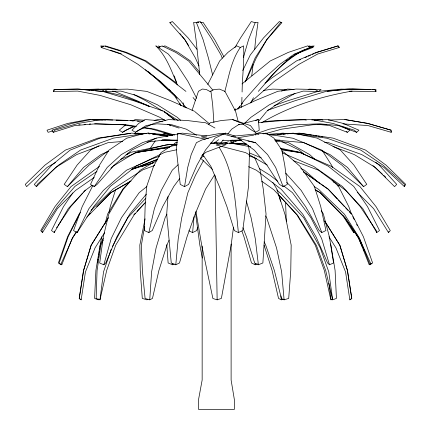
<?xml version="1.0" encoding="UTF-8"?>
<svg xmlns="http://www.w3.org/2000/svg" width="431" height="431" viewBox="0 0 431 431"><rect width="100%" height="100%" fill="white"/><g stroke="black" fill="none" stroke-linecap="round" stroke-linejoin="round"><path stroke-width="0.65" d="M349.509 91.189L375.951 91.528L375.956 89.519L371.985 89.449M241.667 107.362L241.947 97.271M242.103 91.992C242.281 76.594 244.447 61.31 243.585 45.901L240.309 47.485C231.194 60.405 228.845 76.686 224.777 91.674M144.595 226.431L141.341 245.444L142.381 270.609L145.096 298.516L149.746 299.825L151.593 271.907L156.087 247.927L165.138 217.66L166.991 214.121M167.988 196.563L166.7 214.239L171.274 263.045L175.783 264.779L179.49 262.969L187.038 236.759L195.189 213.981L205.614 189.02L214.519 174.921M188.8 230.774L192.609 232.562L194.058 216.615M175.783 264.779L178.224 238.655L181.763 217.601L187.894 192.641L195.48 175.277L203.486 160.564M254.667 49.506L255.588 39.792L258.018 22.38L255.157 22.719L251.311 21.55L240.563 37.933L234.922 47.631M251.763 75.748L253.089 64.526M166.77 244.619L168.128 262.969L172.615 264.779L172.772 263.47M229.96 143.819L230.375 140.495M103.311 240.019L100.816 245.444L97.061 270.609L96.156 298.516L99.976 299.825L103.521 271.907L111.225 249.188M165.38 120.637L159.626 117.216L130.857 104.781L100.159 95.423L77.736 91.097L53.611 91.528L53.875 89.481L77.58 89.05L90.144 90.3M233.473 227.352L231.151 245.115L221.378 298.419L217.138 299.825L212.898 298.516L201.74 245.444L195.938 211.362M108.472 217.558L91.016 245.444L83.479 270.609L79.191 298.516L81.157 299.825L85.451 271.907L95.046 247.927L104.523 232.794M97.438 262.969L97.648 261.655M97.859 260.346L98.069 259.036M98.279 257.727L98.489 256.418M98.699 255.104L98.909 253.794M99.119 252.485L99.329 251.176M99.534 249.861L99.744 248.552M99.954 247.243L101.635 236.759M205.328 139.197L177.696 133.303L176.424 150.15L180.233 184.398L184.533 186.645L187.717 167.433L191.186 154.6L196.428 142.656L201.999 139.956L225.575 133.131L235.622 136.255M145.091 218.803L139.827 245.115L140.226 270.399L142.289 298.419L146.906 299.825L147.984 299.303M109.011 212.37L110.271 206.541L115.449 190.146M176.678 144.746L172.718 144.988L161.038 152.606L153.533 166.382L146.626 186.569L145.128 206.67L144.428 230.58L148.83 232.562L154.379 208.647L161.221 190.443L172.26 170.197L178.116 164.75M72.828 192.905L63.519 206.541L51.494 230.52L54.236 232.562L54.597 231.075M231.485 143.453L231.808 142.165L231.463 140.183M303.435 171.764L328.126 189.02L351.771 213.981L363.414 236.759L372.616 262.969L370.062 264.779L370.509 263.045L358.694 236.931L344.466 214.239L318.611 189.365L314.086 186.483M105.067 223.743L107.642 213.981L122.905 189.02L130.167 181.155M156.9 160.38L140.188 170.283L123.25 189.365L108.752 214.239L103.316 236.931L99.696 263.045L103.823 264.779L111.171 238.655L121.504 217.601L139.213 192.641L146.955 186.44M243.396 57.42L248.579 39.571L255.157 22.719M197.635 227.433L196.66 230.58L192.609 232.562M357.331 192.312L373.618 208.647L388.493 232.562L388.821 231.539M98.613 298.952L98.333 299.825L94.578 298.419L95.908 270.399L100.084 245.115L103.257 238.456M99.976 299.825L106.699 270.399L115.734 245.115L134.122 214.853L145.791 202.053M192.054 110.374L198.459 91.286L202.371 89.05L206.277 89.481L210.069 91.528L210.904 91.097L212.677 104.781L213.889 122.501M234.873 110.077L235.321 108.822M130.571 133.303L99.825 138.238L70.064 150.15L51.768 165.192L34.281 184.398L36.425 186.645L37.319 184.366L58.568 165.121L80.592 150.047L113.536 138.103L147.919 133.131L172.066 135.172M79.412 214.239L68.06 236.931L59.144 263.045L61.789 264.779L72.074 238.655L76.61 232.007M245.185 81.96L255.152 57.921L266.676 39.792L280.753 22.38L281.82 22.719L266.881 39.571L256.213 58.061L246.133 80.549M169.044 240.175L166.937 245.115L158.915 270.399L152.472 298.419L149.746 299.825M242.75 70.565L250.249 55.044L263.508 37.933L279.342 21.55L281.82 22.719M93.29 185.632L92.336 186.569L82.176 206.67L73.556 230.58L77.127 232.562L88.926 208.647L103.354 190.443L126.547 170.197L153.124 158.392L159.481 156.324M53.611 91.528L54.629 89.519L79.266 89.125L102.67 91.404L133.707 100.762L163.559 111.182M207.753 84.428L219.686 60.933L227.951 52.383L236.608 45.842L240.309 47.485M112.286 246.737L127.818 217.66L145.77 198.303M250.664 102.944L253.487 97.681M324.565 142.349L328.541 142.656L361.787 154.6L383.935 167.433L404.397 186.645L405.722 184.366L386.025 165.121L365.493 150.047L333.001 138.103L299.351 133.131L293.996 133.583M54.236 232.562L68.211 208.647L85.219 190.443L92.169 185.282M76.357 231.636L73.173 236.759L61.428 262.969L61.789 264.779M99.534 166.382L71.05 186.569L54.942 206.67L40.719 230.58L42.507 232.562L57.382 208.647L75.533 190.443L94.222 177.459M108.111 218.215L91.264 245.115L83.641 270.399L79.266 298.419L81.157 299.825M150.263 148.415L155.3 140.818M56.58 227.8L57.323 226.684M58.066 225.575L70.732 206.67L82.704 193.104M146.637 133.545L144.638 133.303L126.639 138.238L108.973 150.15L99.448 165.192L90.515 184.398L94.233 186.645L107.222 167.433L121.305 154.6L142.462 142.656L156.399 138.103L182.302 133.131L206.858 135.959M238.224 108.995L240.121 106.22M241.64 104L243.919 100.665L260.933 81.4L279.924 64.305L294.33 54.031L310.918 47.485L312.33 45.901L309.932 47.054M105.66 120.023L91.167 119.549L71.74 123.417L51.876 130.189L53.228 132.317L54.742 130.194L78.156 123.433L101.096 119.57L132.43 120.513L143.103 121.31M179.813 178.369L173.844 186.364L162.713 206.541L152.272 230.52L148.83 232.562M294.131 55.173L295.774 54.031L312.852 47.485L314.102 45.842C294.852 52.501 279.611 66.218 266.52 81.394M77.127 232.562L93.791 206.541L110.325 186.364L136.191 166.118L164.89 152.267L176.737 149.756M220.349 143.501L223.177 139.919M227.622 134.289L231.662 129.171L238.456 124.753L239.744 124.419M237.583 109.011L240.536 105.396M241.382 104.361L242.227 103.327M258.358 121.596L266.45 111.704M146.373 194.117L129.774 213.981L116.893 236.759L105.757 262.969L103.823 264.779M98.99 145.759L90.618 150.047L77.074 165.121L64.208 184.366L67.392 186.645L83.522 167.433L100.967 154.6L108.273 151.265M258.32 91.377C272.026 75.856 285.053 58.174 304.539 49.64M83.587 192.097L85.365 190.087M250.551 102.659L252.313 100.665L274.348 81.4L298.974 64.305L317.679 54.031L339.245 47.485L338.173 45.901L317.286 52.323M388.493 232.562L390.281 230.58L376.058 206.67L359.95 186.569L331.466 166.382L300.041 152.606L281.071 149.099M133.852 214.794L135.226 213.323M137.053 211.362L144.816 203.028M80.592 212.537L79.229 213.981L67.586 236.759L58.384 262.969L60.938 264.779M67.392 186.645L89.039 165.192L108.079 150.942M86.906 217.122L110.977 192.641L131.137 180.955M89.222 214.304L90.16 213.361M96.711 206.767L110.745 192.641L130.496 181.289M36.425 186.645L55.739 167.433L76.659 154.6L108.068 142.656L122.673 141.465M173.639 144.493L175.498 142.656L177.405 142.252M110.869 168.262L112.771 166.382M91.135 210.28L113.019 189.02L142.839 169.846L154.718 165.466M208.405 124.586L210.296 122.765L221.582 120.481L232.503 119.549L250.454 125.545L255.513 132.317L259.23 130.194L258.411 119.57L243.607 123.417M254.84 134.192L269.343 129.171L294.195 124.753L319.888 123.816L338.13 125.545L356.685 132.317L358.926 130.194L343.195 123.433L327.819 119.57L314.549 120.109M244.167 123.632L251.041 117.216L269.375 104.781L288.921 95.423L303.187 91.097L318.514 91.528L321.079 89.519L309.399 89.125L308.111 89.395M317.755 124.349L329.753 125.545L347.386 132.317L349.821 130.189L342.532 126.8M241.92 83.98L270.307 60.933L288.317 52.383L307.766 45.842L310.918 47.485M125.83 124.699L119.258 130.194L122.479 132.317L133.438 126.191M201.789 155.623L205.889 152.267L226.151 144.59L210.764 142.973M94.233 186.645L97.104 184.366L114.215 165.121L131.821 150.047L156.399 138.103M264.946 83.172L271.821 77.968L296.48 60.933L316.327 52.383L338.028 45.842L339.245 47.485M214.018 143.2L218.684 139.676M293.581 160.752L318.514 170.197L345.781 190.443L362.789 208.647L376.764 232.562L379.506 230.52L367.481 206.541L353.7 186.364L328.169 166.118L300.073 152.267L280.441 148.226M328.934 236.716L335.954 247.927L345.549 271.907L349.843 299.825L351.734 298.419L347.359 270.399L339.736 245.115L324.645 221.017M231.188 136.395L262.624 133.303L292.935 138.238L321.86 150.15L341.961 165.192L363.608 186.645L366.792 184.366L353.926 165.121L340.382 150.047L317.06 138.103L293.155 133.131L287.229 133.815M285.915 60.879L287.558 59.737M289.201 58.6L291.938 56.698M266.875 111.182L282.046 100.762L295.057 93.338M96.97 171.366L74.989 186.364L57.485 206.541L41.855 230.52L42.507 232.562M349.843 299.825L351.809 298.516L347.521 270.609L339.984 245.444L324.667 220.974M371.328 263.389L369.211 264.779L358.926 238.655L344.563 217.601L320.023 192.641L315.417 189.969M122.479 132.317L125.243 130.539M163.187 134.192L164.852 133.131L172.158 135.474M103.3 46.747L100.832 45.842L101.226 47.485L103.726 45.901L125.243 52.517L145.042 61.143L168.963 78.237L185.96 91.399M162.433 121.768L156.545 120.481L145.134 119.549L138.663 123.417L132.005 130.189L135.345 132.317L146.184 125.545L156.836 123.816L171.824 124.753L186.316 129.171L196.541 135.242M117.07 89.4L115.125 89.05L101.969 89.481L104.313 91.528L107.551 89.519L127.63 89.125L146.826 91.404L170.789 100.762L194.311 111.182M135.345 132.317L138.777 130.194L153.84 123.433L168.629 119.57L187.146 120.513L205.738 122.808L214.972 128.012M113.331 166.037L135.248 152.606L165.779 144.988L168.435 144.827M337.829 186.003L339.423 185.039M261.633 122.76C289.249 106.365 320.502 96.522 352.052 91.097M55.583 162.498L47.065 167.433L26.603 186.645L25.278 184.366L44.975 165.121L65.507 150.047L97.999 138.103L131.649 133.131L143.027 134.095M184.533 186.645L188.611 184.366L196.994 165.121L205.474 150.047L215.096 138.103L225.575 133.131M342.807 215.462L352.262 230.52L353.873 232.562L354.891 231.991M208.399 138.496L201.261 136.853L220.882 133.303L238.133 138.238L254.349 150.15L266.994 165.192L279.407 184.398L283.135 186.645L287.326 184.366L284.74 165.121L281.815 150.047L273.9 138.103L266.148 133.131L262.867 133.664M210.069 91.528L213.927 89.519L219.508 89.125L224.987 91.404L235.558 111.182L238.3 121.968M286.663 182.442L291.076 186.569L305.687 206.67L319.209 230.58L321.822 232.562L325.917 230.52L320.729 206.541L314.355 186.364L299.809 166.118L283.937 152.267L282.036 151.61M126.741 154.33L130.927 152.267L168.23 144.59L176.92 144.11M132.409 120.949L135.221 119.57L144.547 120.227M198.977 65.959L195.437 58.061L184.77 39.571L169.83 22.719L172.308 21.55L188.142 37.933L196.983 49.339M200.803 157.644L203.82 156.221M172.615 264.779L174.194 264.036M202.559 154.26L210.894 166.382L219.374 186.569L226.943 206.67L234.34 230.58L238.391 232.562L242.745 230.52L248.52 186.364L249.463 152.267L248.45 145.225M234.798 110.142L255.271 100.601L277.887 91.286L296.119 89.05L315.153 89.481L318.514 91.528M248.601 166.678L256.477 170.283L281.303 189.365L302.783 214.239L316.074 236.931L327.63 263.045L329.494 264.779L333.562 262.969L329.365 236.759L323.358 213.981L321.278 210.576M162.789 46.78L164.901 45.842L178.057 52.383L190.41 60.933L199.655 72.289M299.448 60.065L300.676 59.526M304.981 57.641L306.824 56.827M308.052 56.289L310.509 55.211M312.356 54.403L313.585 53.864M314.813 53.325L316.656 52.517M126.03 154.767L129.111 153.414M177.308 84.891C171.667 71.18 166.657 56.402 155.801 45.842L158.425 47.485L162.126 45.901L175.913 52.517L188.789 61.143L212.909 90.203M120.745 159.325L137.451 152.267L176.624 145.177M125.793 130.189L134.79 126.428M242.944 227.73L246.505 236.931L254.705 263.045L258.385 264.779L262.872 262.969L266.046 213.981L263.255 189.02L260.022 169.846L254.333 156.932M132.915 169.06L157.304 159.518M131.552 169.361L157.654 159.201M241.926 231.064L243.962 236.759L251.51 262.969L255.217 264.779L257.474 263.912M261.773 181.235L273.847 189.791L297.605 215.279L316.424 245.444L325.728 270.609L332.667 299.825L336.422 298.419L335.092 270.399L330.916 245.115L330.34 243.908M225.284 142.844L228.452 141.707M230.984 140.797L232.88 140.113M274.051 105.638L287.73 100.762L317.927 91.404L341.142 89.125L360.257 89.432M267.349 110.336L295.386 100.601L326.429 91.286L349.945 89.05L374.684 89.481L375.951 91.528M231.512 142.268L237.185 140.301M231.921 142.677L233.828 142.025M235.094 141.589L237.002 140.937M278.922 195.157L296.878 214.853L315.266 245.115L324.301 270.399L330.545 298.419L331.024 299.825L332.301 299.389M281.481 91.081L287.531 89.05L294.077 89.443M308.488 46.332L309.77 45.901L312.852 47.485M169.83 22.719L170.897 22.38M263.713 133.912L266.148 133.131M53.228 132.317L74.816 125.545L96.043 123.816L125.922 124.753L136.428 126.358M141.95 166.463L153.468 162.843M131.59 169.453L154.082 162.53M52.555 130.959L48.132 132.317L47.011 130.194L67.667 123.433L87.87 119.57L91.194 119.678M199.731 74.428L196.062 39.792L193.632 22.38L196.488 22.719L200.334 21.55L211.088 37.933L221.038 55.044L222.234 58.169M255.324 120.513L258.411 119.57M264.176 241.823L265.825 245.444L274.396 270.609L281.4 298.516L284.094 299.825L288.711 298.419L290.774 270.399L291.173 245.115L285.117 214.853L276.95 189.247L272.855 182.437M264.063 245.115L272.085 270.399L278.528 298.419L281.254 299.825L283.582 299.173M266.105 133.465L281.648 129.171L312.809 124.753L326.903 124.343M154.066 120.475L157.881 119.549L164.61 119.856M134.617 133.799L137.845 133.131L143.771 133.815M227.105 142.903L223.366 142.936L216.06 144.988L245.578 152.606L267.161 165.041M93.57 119.99L96.215 119.549L100.849 119.683M161.124 134.483L165.078 133.842M237.901 137.721L253.67 135.156M254.985 134.941L256.294 134.731M257.609 134.515L258.923 134.305M263.282 90.515L272.381 89.125L286.669 89.486M137.451 152.267L169.297 147.38M277.289 134.688L286.362 133.303L288.291 133.831M135.248 152.606L143.884 151.308M145.182 151.114L169.782 147.424M135.269 133.863L136.6 133.675M238.456 124.753L243.558 124.069M147.068 142.101L164.847 139.956L177.437 140.161M247.028 144.509L216.68 142.672L210.409 143.291M283.28 134.278L285.252 134.046M327.366 91.286L347.241 89.05L365.628 89.427M350.134 89.406L352.795 89.125L370.66 89.427M294.492 133.852L300.429 133.303L311.548 135.092M200.474 22.606L203.087 22.38L214.74 39.792L223.91 56.752M263.373 121.661L276.697 120.513L303.677 119.57L306.306 120.071M268.324 134.375L283.081 133.131L287.709 133.799M258.686 122.549L283.733 120.481L311.802 119.549L332.845 123.417L354.304 130.189L356.685 132.317M270.943 135.022L291.744 133.303L326.994 138.238L360.876 150.15L383.046 165.192L404.391 184.398L404.397 186.645M78.787 124.866L80.101 124.758M84.05 124.446L85.37 124.338M89.319 124.026L90.634 123.918M171.096 144.671L177.076 144.304M169.238 144.59L175.902 144.266M311.791 119.942L321.014 119.549L322.954 120.077M314.247 120.443L316.645 120.394M328.309 120.033L345.042 119.549L367.842 123.417L391.132 130.189L391.192 132.317L367.912 125.545L343.017 123.875M222.827 140.522L241.435 139.994M104.313 91.528L120.895 91.097L136.304 95.423L157.38 104.781L177.114 117.216L180.637 120.276M82.019 89.503L98.36 89.125L103.488 89.858M99.502 91.173L102.788 91.097L121.133 95.423L146.249 104.781L149.783 106.646M88.468 89.432L108.332 89.05L112.238 89.454M231.205 140.549L241.285 140.414M274.886 139.973L303.86 142.656L330.033 154.6L347.478 167.433L363.608 186.645M274.989 140.118L280.01 140.097M161.722 140.204L177.146 140.366M162.04 140.183L177.453 140.35M162.164 140.053L170.223 140.161M102.174 119.721L112.777 120.033M116.09 120.13L127.35 120.459M92.525 119.721L102.508 120.039M94.61 123.896L122.539 124.753L135.69 126.719M116.203 120.373L118.837 120.459M231.102 143.097L246.435 143.841M232.023 142.903L234.028 143.017M130.658 120.675L133.966 120.917M137.273 121.159L139.261 121.305M237.098 143.254L243.03 143.728M244.345 143.83L245.665 143.938M139.256 133.303L144.627 133.75M134.531 133.669L136.508 133.852M139.806 134.16L141.126 134.283M91.469 90.429L94.114 90.693M95.434 90.822L98.742 91.151M275.371 141.066L288.538 142.656L309.695 154.6L315.039 159.465M148.636 133.788L149.972 133.955M152.639 134.278L167.961 136.142M112.464 91.13L114.387 91.404L137.128 100.762L148.42 106.263M167.788 135.964L147.919 133.131L167.686 135.975M281.47 149.88L300.041 152.606M142.92 127.797L152.127 129.171L172.799 135.183M143.652 127.463L154.821 129.171L174.63 135.07M144.638 133.303L146.583 133.599M312.858 135.302L314.167 135.512M315.476 135.722L316.785 135.932M318.089 136.137L320.055 136.455M321.364 136.665L322.668 136.875M344.822 119.57L367.702 123.433L391.073 130.194M250.723 146.831L231.479 143.178M247.863 141.034L255.502 142.656L267.586 154.6L275.657 167.433L283.135 186.645M238.133 138.238L255.502 142.656M231.366 142.85L233.295 143.383M105.148 45.842L126.493 52.383L146.163 60.933L176.78 83.296M100.062 91.286L101.323 91.674M167.584 124.284L179.075 128.077M101.226 47.485L120.912 54.031L137.963 64.305L160.402 81.4L180.46 100.665L186.294 107.922M110.654 50.233L121.267 53.821M249.064 155.833L256.601 158.581M103.23 46.376L101.985 45.901L102.357 46.957M332.985 146.475L354.341 154.6L375.261 167.433L394.575 186.645L396.719 184.398L379.232 165.192L375.676 162.266M232.503 119.549L242.055 123.417L251.758 130.189L255.513 132.317M224.966 142.672L227.428 143.701M249.549 152.978L261.224 157.875M282.289 152.87L313.628 166.382L342.532 186.569L360.268 206.67L376.285 230.58L376.764 232.562M300.833 168.586L304.453 170.197L319.581 183.401M281.793 141.6L299.179 150.047L304.211 154.352M133.89 94.594L145.576 100.601L162.406 110.982M160.1 46.85L158.446 45.901L159.637 47.432M315.029 189.635L320.255 192.641L345.053 217.601L359.594 238.655L370.062 264.779M259.295 168.537L270.048 175.277L277.85 181.338M164.119 111.543L178.192 120.61M158.425 47.485L168.268 54.031L176.769 64.305L187.932 81.4L196.676 98.333M303.376 171.807L319.624 183.256M320.707 184.021L328.293 189.365L337.425 199.117M147.644 71.223L150.279 73.259M283.571 185.777L292.417 192.641L310.826 217.601L321.655 238.655L329.494 264.779M164.087 111.597L174.113 119.484M164.082 111.597L174.587 119.861M149.255 72.57L155.877 77.968L173.257 93.775M346.362 131.466L347.386 132.317M194.823 111.607L209.547 123.875M145.414 69.687L155.629 78.237L174.56 95.924L181.16 105.81M198.707 22.331L197.797 21.55L198.185 22.811M276.686 189.904L280.7 193.465L303.623 217.66L320.287 247.927L328.772 271.907L332.667 299.825M168.979 124.516L170.455 125.83M372.928 165.574L382.313 174.076M383.8 175.417L385.777 177.206M174.253 94.68L177.114 98.322M200.792 158.355L212.37 169.361M169.308 89.659L170.25 90.575M332.01 179.996L338.664 186.569L348.824 206.67L351.551 214.223M338.34 200.097L344.277 206.438M345.651 207.898L347.936 210.339M349.304 211.804L351.13 213.754M285.742 173.16L301.188 190.443L312.497 208.647L321.822 232.562M180.007 33.645L181.246 35.186M182.076 36.209L184.974 39.792L188.579 45.46M193.045 97.476L195.518 100.585M333.055 181.155L334.17 182.803M322.383 150.71L331.552 165.192L332.667 167.594M356.41 234.48L357.827 236.759L362.746 247.728M265.674 215.936L266.638 217.66L276.546 247.927L281.642 271.907L284.094 299.825M216.68 142.672L217.294 143.835M219.137 147.327C234.766 172.788 235.267 203.723 238.391 232.562M352.784 216.631L354.277 219.616M356.669 224.389L357.267 225.585M350.333 225.386L353.873 232.562M363.29 248.951L364.384 251.386M174.108 75.797L175.126 78.237M196.488 22.719L203.071 39.571L208.437 58.061L212.645 74.989M175.342 78.868L176.85 83.291M278.674 194.887L280.495 201.261M246.333 200.959L251.057 217.601L255.265 238.655L258.385 264.779M183.078 102.788L184.166 107.373M179.942 103.365L180.379 105.32M202.338 258.083L199.849 245.115L195.426 212.224M328.918 283.21L331.024 299.825M255.093 263.438L255.217 264.779M285.57 202.651L286.303 221.281M280.99 295.838L281.254 299.825M391.132 131.256L391.192 132.317M215.064 175.439L217.138 299.825M231.113 244.032L231.113 380.034L234.329 399.397L234.329 409.45L198.583 409.45L198.583 399.397L202.155 380.034L202.155 246.053"/></g></svg>
